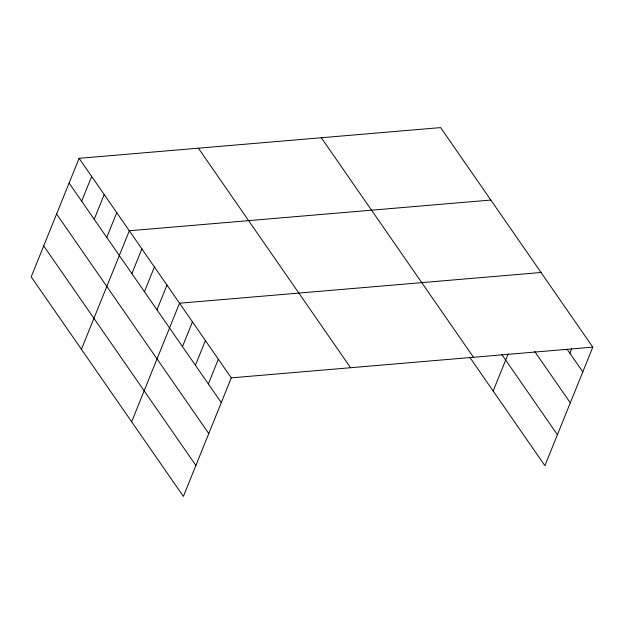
<?xml version="1.0" encoding="UTF-8"?>
<svg xmlns="http://www.w3.org/2000/svg" width="624" height="624" viewBox="0 0 624 624"><rect width="100%" height="100%" fill="white"/><g stroke="black" fill="none" stroke-linecap="round" stroke-linejoin="round"><path stroke-width="0.94" d="M79.092 158.324L31.2 276.861L183.386 496.4L231.278 377.863L79.092 158.324L440.614 127.6L592.8 347.139L544.908 465.676L469.693 357.17M81.658 201.17L91.65 176.436M94.208 219.281L104.2 194.548M106.766 237.393L116.758 212.659M81.424 349.307L129.316 230.771L490.838 200.047M131.875 273.616L141.866 248.882M144.433 291.728L154.424 266.994M156.983 309.839L166.975 285.106M131.641 421.762L179.533 303.225L541.055 272.493M182.473 346.616L192.473 321.883M195.413 365.274L205.405 340.54M208.346 383.939L218.338 359.206M493.163 391.03L508.178 353.87M569.876 353.207L571.654 348.793M231.278 377.863L592.8 347.139M567.177 349.323L582.808 371.873M534.729 351.507L570.297 402.823M501.852 354.565L557.411 434.717M321.313 137.74L473.499 357.279M198.393 148.184L350.579 367.723M69.1 183.058L221.286 402.597M56.589 214.016L208.775 433.555M43.703 245.903L195.889 465.449"/></g></svg>
